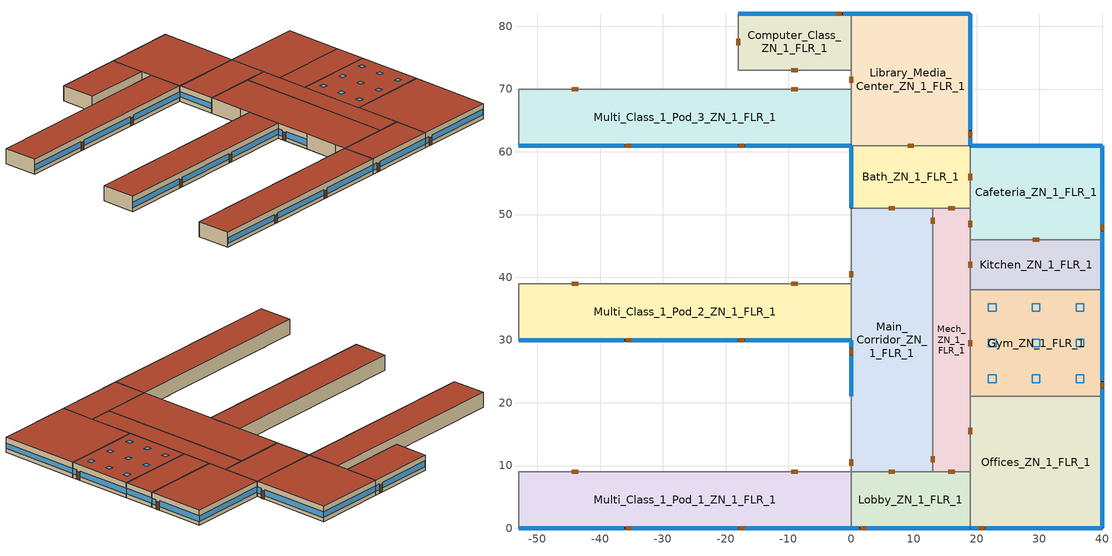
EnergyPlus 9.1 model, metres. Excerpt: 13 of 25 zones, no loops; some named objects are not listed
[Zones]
Bath_ZN_1_FLR_1
 floor ground (ext_slab_6in_with_carpet): 0,61 19,61 19,51 0,51 z0
 wall outside (nonres_ext_wall): 0,61 0,51 z0:4
 wall to Main_Corridor_ZN_1_FLR_1 (int_wall): 0,51 13,51 z0:4
 wall to Mech_ZN_1_FLR_1 (int_wall): 13,51 19,51 z0:4
 wall to Cafeteria_ZN_1_FLR_1 (int_wall): 19,51 19,61 z0:4
 wall to Library_Media_Center_ZN_1_FLR_1 (int_wall): 19,61 0,61 z0:4
 window (Window_U_0.40_SHGC_0.38): 0,60.95 0,51.05 z1.1:2.51
 door inside (OpaqueDoor): 19,55.5 19,56.5 / 10,61 9,61 / 6,51 7,51 / 15.5,51 16.5,51 z0:2
 roof outside (nonres_roof): 0,51 19,51 19,61 0,61 z4
Cafeteria_ZN_1_FLR_1
 floor ground (ext_slab_6in_with_carpet): 19,61 40,61 40,46 19,46 z0
 wall outside (nonres_ext_wall): 40,46 40,61 19,61 z0:4
 wall to Kitchen_ZN_1_FLR_1 (int_wall): 19,46 40,46 z0:4
 wall to Mech_ZN_1_FLR_1 (int_wall): 19,51 19,46 z0:4
 window (Window_U_0.40_SHGC_0.38): 40,46.05 40,47.27 / 40,48.49 40,60.95 z0.97:2.51; 39.95,61 19.05,61 z1.1:2.51
 door (Swinging Door_con): 40,47.45 40,48.37 z0:2.13
 door inside (OpaqueDoor): 29,46 30,46 / 19,49 19,48 z0:2
 roof outside (nonres_roof): 19,46 40,46 40,61 19,61 z4
Computer_Class_ZN_1_FLR_1
 floor ground (ext_slab_6in_with_carpet): -18,82 0,82 0,73 -18,73 z0
 wall outside (nonres_ext_wall): 0,82 -18,82 z0:4
 wall to Corridor_Pod_3_ZN_1_FLR_1 (int_wall): -18,73 0,73 z0:4
 wall to Library_Media_Center_ZN_1_FLR_1 (int_wall): 0,73 0,82 z0:4
 wall to Multi_Class_2_Pod_3_ZN_1_FLR_1 (int_wall): -18,82 -18,73 z0:4
 window (Window_U_0.40_SHGC_0.38): -0.05,82 -1.27,82 / -2.49,82 -17.95,82 z1:2.51
 door (Swinging Door_con): -1.5,82 -2.42,82 z0:2.13
 door inside (OpaqueDoor): -9.5,73 -8.5,73 / -18,78 -18,77 z0:2
 roof outside (nonres_roof): -18,73 0,73 0,82 -18,82 z4
Gym_ZN_1_FLR_1
 floor ground (ext_slab_6in_with_carpet): 19,38 40,38 40,21 19,21 z0
 wall outside (nonres_ext_wall): 40,21 40,38 z0:4
 wall to Offices_ZN_1_FLR_1 (int_wall): 19,21 40,21 z0:4
 wall to Kitchen_ZN_1_FLR_1 (int_wall): 40,38 19,38 z0:4
 wall to Mech_ZN_1_FLR_1 (int_wall): 19,38 19,21 z0:4
 window (Window_U_0.40_SHGC_0.38): 40,21.05 40,22.27 / 40,23.49 40,37.95 z0.99:2.51
 door (Swinging Door_con): 40,22.38 40,23.3 z0:2.13
 door inside (OpaqueDoor): 19,30 19,29 z0:2
 roof outside (nonres_roof): 19,21 40,21 40,38 19,38 z4
 skylight (Window_U_0.50_SHGC_0.40): 21.89,23.22 23.11,23.22 23.11,24.44 21.89,24.44 z4; 28.89,23.22 30.11,23.22 30.11,24.44 28.89,24.44 z4; 35.89,23.22 37.11,23.22 37.11,24.44 35.89,24.44 z4; 21.89,28.89 23.11,28.89 23.11,30.11 21.89,30.11 z4; 28.89,28.89 30.11,28.89 30.11,30.11 28.89,30.11 z4; 35.89,28.89 37.11,28.89 37.11,30.11 35.89,30.11 z4; 21.89,34.56 23.11,34.56 23.11,35.78 21.89,35.78 z4; 28.89,34.56 30.11,34.56 30.11,35.78 28.89,35.78 z4; 35.89,34.56 37.11,34.56 37.11,35.78 35.89,35.78 z4
Kitchen_ZN_1_FLR_1
 floor ground (ext_slab_6in_with_carpet): 19,46 40,46 40,38 19,38 z0
 wall outside (nonres_ext_wall): 40,38 40,46 z0:4
 wall to Mech_ZN_1_FLR_1 (int_wall): 19,46 19,38 z0:4
 window (Window_U_0.40_SHGC_0.38): 40,38.05 40,45.95 z1.1:2.52
 door inside (OpaqueDoor): 19,42.5 19,41.5 z0:2
 roof outside (nonres_roof): 19,38 40,38 40,46 19,46 z4
Library_Media_Center_ZN_1_FLR_1
 floor ground (ext_slab_6in_with_carpet): 0,82 19,82 19,61 0,61 z0
 wall outside (nonres_ext_wall): 19,61 19,82 0,82 z0:4
 wall to Corridor_Pod_3_ZN_1_FLR_1 (int_wall): 0,73 0,70 z0:4
 wall to Multi_Class_1_Pod_3_ZN_1_FLR_1 (int_wall): 0,70 0,61 z0:4
 window (Window_U_0.40_SHGC_0.38): 19,61.05 19,62.27 / 19,63.49 19,81.95 z1.01:2.51; 18.95,82 0.05,82 z1.1:2.51
 door (Swinging Door_con): 19,62.4 19,63.31 z0:2.13
 door inside (OpaqueDoor): 0,72 0,71 z0:2
 roof outside (nonres_roof): 0,61 19,61 19,82 0,82 z4
Lobby_ZN_1_FLR_1
 floor ground (ext_slab_6in_with_carpet): 0,9 19,9 19,0 0,0 z0
 wall outside (nonres_ext_wall): 0,0 19,0 z0:4
 wall to Offices_ZN_1_FLR_1 (int_wall): 19,0 19,9 z0:4
 wall to Mech_ZN_1_FLR_1 (int_wall): 19,9 13,9 z0:4
 wall to Main_Corridor_ZN_1_FLR_1 (int_wall): 13,9 0,9 z0:4
 wall to Multi_Class_1_Pod_1_ZN_1_FLR_1 (int_wall): 0,9 0,0 z0:4
 window (Window_U_0.40_SHGC_0.38): 0.05,0 1.27,0 / 2.49,0 18.95,0 z1:2.51
 door (Swinging Door_con): 1.5,0 2.41,0 z0:2.13
 door inside (OpaqueDoor): 7,9 6,9 / 16.5,9 15.5,9 z0:2
 roof outside (nonres_roof): 0,0 19,0 19,9 0,9 z4
Main_Corridor_ZN_1_FLR_1
 floor ground (ext_slab_6in_with_carpet): 0,51 13,51 13,9 0,9 z0
 wall outside (nonres_ext_wall): 0,30 0,21 z0:4
 wall to Mech_ZN_1_FLR_1 (int_wall): 13,9 13,51 z0:4
 wall to Multi_Class_2_Pod_2_ZN_1_FLR_1 (int_wall): 0,51 0,42 z0:4
 wall to Corridor_Pod_2_ZN_1_FLR_1 (int_wall): 0,42 0,39 z0:4
 wall to Multi_Class_1_Pod_2_ZN_1_FLR_1 (int_wall): 0,39 0,30 z0:4
 wall to Multi_Class_2_Pod_1_ZN_1_FLR_1 (int_wall): 0,21 0,12 z0:4
 wall to Corridor_Pod_1_ZN_1_FLR_1 (int_wall): 0,12 0,9 z0:4
 window (Window_U_0.40_SHGC_0.38): 0,29.95 0,28.73 / 0,27.51 0,21.05 z0.88:2.52
 door (Swinging Door_con): 0,28.58 0,27.67 z0:2.13
 door inside (OpaqueDoor): 0,11 0,10 / 0,41 0,40 / 13,48.5 13,49.5 / 13,10.5 13,11.5 z0:2
 roof outside (nonres_roof): 0,9 13,9 13,51 0,51 z4
Mech_ZN_1_FLR_1
 floor ground (ext_slab_6in_with_carpet): 13,51 19,51 19,9 13,9 z0
 wall to Offices_ZN_1_FLR_1 (int_wall): 19,9 19,21 z0:4
 door inside (OpaqueDoor): 19,15 19,16 z0:2
 roof outside (nonres_roof): 13,9 19,9 19,51 13,51 z4
Multi_Class_1_Pod_1_ZN_1_FLR_1
 floor ground (ext_slab_6in_with_carpet): -53,9 0,9 0,0 -53,0 z0
 wall outside (nonres_ext_wall): -53,0 0,0 z0:4
 wall to Corridor_Pod_1_ZN_1_FLR_1 (int_wall): 0,9 -53,9 z0:4
 wall to Corner_Class_1_Pod_1_ZN_1_FLR_1 (int_wall): -53,9 -53,0 z0:4
 window (Window_U_0.40_SHGC_0.38): -52.95,0 -36.13,0 / -34.91,0 -18.09,0 / -16.87,0 -0.05,0 z1.03:2.5
 door (Swinging Door_con): -35.94,0 -35.02,0 / -17.88,0 -16.97,0 z0:2.13
 door inside (OpaqueDoor): -43.5,9 -44.5,9 / -8.5,9 -9.5,9 z0:2
 roof outside (nonres_roof): -53,0 0,0 0,9 -53,9 z4
Multi_Class_1_Pod_2_ZN_1_FLR_1
 floor ground (ext_slab_6in_with_carpet): -53,39 0,39 0,30 -53,30 z0
 wall outside (nonres_ext_wall): -53,30 0,30 z0:4
 wall to Corridor_Pod_2_ZN_1_FLR_1 (int_wall): 0,39 -53,39 z0:4
 wall to Corner_Class_1_Pod_2_ZN_1_FLR_1 (int_wall): -53,39 -53,30 z0:4
 window (Window_U_0.40_SHGC_0.38): -52.95,30 -36.13,30 / -34.91,30 -18.09,30 / -16.87,30 -0.05,30 z1.03:2.5
 door (Swinging Door_con): -35.94,30 -35.03,30 / -17.89,30 -16.98,30 z0:2.13
 door inside (OpaqueDoor): -43.5,39 -44.5,39 / -8.5,39 -9.5,39 z0:2
 roof outside (nonres_roof): -53,30 0,30 0,39 -53,39 z4
Multi_Class_1_Pod_3_ZN_1_FLR_1
 floor ground (ext_slab_6in_with_carpet): -53,70 0,70 0,61 -53,61 z0
 wall outside (nonres_ext_wall): -53,61 0,61 z0:4
 wall to Corridor_Pod_3_ZN_1_FLR_1 (int_wall): 0,70 -53,70 z0:4
 wall to Corner_Class_1_Pod_3_ZN_1_FLR_1 (int_wall): -53,70 -53,61 z0:4
 window (Window_U_0.40_SHGC_0.38): -52.95,61 -36.13,61 / -34.91,61 -18.09,61 / -16.87,61 -0.05,61 z1.03:2.5
 door (Swinging Door_con): -35.96,61 -35.05,61 / -17.92,61 -17.01,61 z0:2.13
 door inside (OpaqueDoor): -8.5,70 -9.5,70 / -43.5,70 -44.5,70 z0:2
 roof outside (nonres_roof): -53,61 0,61 0,70 -53,70 z4
Offices_ZN_1_FLR_1
 floor ground (ext_slab_6in_with_carpet): 19,21 40,21 40,0 19,0 z0
 wall outside (nonres_ext_wall): 19,0 40,0 40,21 z0:4
 window (Window_U_0.40_SHGC_0.38): 19.05,0 20.27,0 / 21.49,0 39.95,0 z1.01:2.51; 40,0.05 40,20.95 z1.1:2.51
 door (Swinging Door_con): 20.39,0 21.3,0 z0:2.13
 roof outside (nonres_roof): 19,0 40,0 40,21 19,21 z4
[Building]
Primary School: Loads convergence tolerance value=0.5; Maximum number of warmup days=1; Minimum number of warmup days=1; North axis=0; Solar distribution=FullInteriorAndExterior; Temperature convergence tolerance value=0.5; Terrain=City
[Site:GroundTemperature:BuildingSurface]
20.68, 20.64, 20.65, 20.65, 20.7, 22.97, 23.33, 23.41, 23.45, 21.17, 20.85, 20.74
[Site:GroundTemperature:Undisturbed:KusudaAchenbach]
Vertical Ground Heat Exchanger Ground Temps: 3.2, 16, 8, 920, 2551.09, 0.692626
[Site:Location]
Denver-Aurora-Buckley.AFB_CO_USA: Elevation=1726; Latitude=39.72; Longitude=-104.75; Time zone=-7
[Site:WaterMainsTemperature]
Annual average outdoor air temperature=9.95; Calculation method=Correlation; Maximum difference in monthly average outdoor air temperatures=23.7
[SizingPeriod:DesignDay] Barometric pressure=82237; Day of month=21; Daylight saving time indicator=No; Dry bulb temperature range modifier type=DefaultMultipliers; Humidity condition type=WetBulb; Rain indicator=No; Snow indicator=No
Name | Ashrae clear sky optical depth for beam irradiance taub | Ashrae clear sky optical depth for diffuse irradiance taud | Daily dry bulb temperature range | Day type | Maximum dry bulb temperature | Month | Solar model indicator | Wetbulb or dewpoint at maximum dry bulb | Wind direction | Wind speed | Sky clearness
Denver-Aurora-Buckley.AFB_CO_USA Ann Clg .4% Condns DB=>MWB | 0.423 | 2.02 | 14.8 | SummerDesignDay | 33.9 | 7 | ASHRAETau | 15 | 30 | 3.6
Denver-Aurora-Buckley.AFB_CO_USA Ann Htg 99.6% Condns DB |  |  | 0 | WinterDesignDay | -17.9 | 12 | ASHRAEClearSky | -17.9 | 180 | 2.5 | 0
[Construction]
InteriorFurnishings: Std Wood 6inch
OpaqueDoor: Std Opaque Door Panel
Swinging Door_con: Opaque Door panel_con
Window_U_0.40_SHGC_0.38: Glass_8652_LayerAvg, Gap_1_W_0_0127, Glass_102_LayerAvg
Window_U_0.50_SHGC_0.40: Glass_2052_LayerAvg, Gap_1_W_0_0038, Glass_2027F_LayerAvg
ext_slab_6in_with_carpet: 150mm Normalweight concrete floor, CP02 CARPET PAD
int_wall: G01 13mm gypsum board, G01 13mm gypsum board
nonres_ext_wall: F07 25mm stucco, G01 16mm gypsum board, Nonres_Exterior_Wall_Insulation, G01 16mm gypsum board
nonres_roof: F13 Built-up roofing, Nonres_Roof_Insulation, F08 Metal surface
[Material]
Name | Conductivity | Density | Roughness | Specific heat | Thickness | Solar absorptance | Thermal absorptance | Visible absorptance
150mm Normalweight concrete floor | 2.31 | 2322 | MediumRough | 832 | 0.1524
F07 25mm stucco | 0.72 | 1856 | Smooth | 840 | 0.0254 | 0.7 | 0.9 | 0.7
F08 Metal surface | 45.28 | 7824 | Smooth | 500 | 0.0008
F13 Built-up roofing | 0.16 | 1120 | Rough | 1460 | 0.0095 | 0.77 | 0.9
G01 13mm gypsum board | 0.16 | 800 | Smooth | 1090 | 0.0127 | 0.7 | 0.9 | 0.5
G01 16mm gypsum board | 0.16 | 800 | MediumSmooth | 1090 | 0.0159
Std Wood 6inch | 0.12 | 540 | MediumSmooth | 1210 | 0.15 | 0.7 | 0.9 | 0.7
[Material:NoMass] Solar absorptance=0.7; Thermal absorptance=0.9
Name | Roughness | Thermal resistance | Visible absorptance
CP02 CARPET PAD | VeryRough | 0.21648 | 0.8
Nonres_Exterior_Wall_Insulation | MediumSmooth | 2.81828 | 0.7
Nonres_Roof_Insulation | MediumSmooth | 5.30668 | 0.7
Opaque Door panel_con | MediumRough | 0.475964 | 0.7
Std Opaque Door Panel | MediumRough | 0.123457 | 0.7
[WindowMaterial:Gas] Gas type=Air
Name | Thickness
Gap_1_W_0_0038 | 0.0038
Gap_1_W_0_0127 | 0.0127
[WindowMaterial:Glazing] Infrared transmittance at normal incidence=0; Optical data type=SpectralAverage
Name | Back side infrared hemispherical emissivity | Back side solar reflectance at normal incidence | Back side visible reflectance at normal incidence | Conductivity | Front side infrared hemispherical emissivity | Front side solar reflectance at normal incidence | Front side visible reflectance at normal incidence | Solar transmittance at normal incidence | Thickness | Visible transmittance at normal incidence
Glass_102_LayerAvg | 0.84 | 0.0748545 | 0.082564 | 1 | 0.84 | 0.0747638 | 0.082563 | 0.833848 | 0.003048 | 0.89926
Glass_2027F_LayerAvg | 0.84 | 0.340935 | 0.073741 | 1 | 0.03675 | 0.470069 | 0.0546 | 0.369744 | 0.004 | 0.765222
Glass_2052_LayerAvg | 0.84 | 0.0544931 | 0.058397 | 1 | 0.84 | 0.054228 | 0.05805 | 0.507767 | 0.00837 | 0.586833
Glass_8652_LayerAvg | 0.39 | 0.462105 | 0.306829 | 0.962 | 0.84 | 0.298987 | 0.209449 | 0.343691 | 0.003059 | 0.487937
[Daylighting:Controls] Fraction of zone controlled by reference point 1=1; Fraction of zone controlled by reference point 2=0; Daylighting method=SplitFlux; Lighting control type=Stepped; Maximum allowable discomfort glare index=22; Minimum input power fraction for continuous or continuousoff dimming control=0.3; Minimum light output fraction for continuous or continuousoff dimming control=0.2; Number of stepped control steps=3; Probability lighting will be reset when needed in manual stepped control=1
Name | Zone | Daylighting reference point name 1 | Illuminance setpoint at reference point 1 | Daylighting reference point name 2 | Illuminance setpoint at reference point 2 | Glare calculation azimuth angle of view direction clockwise from zone y axis | Glare calculation daylighting reference point
Cafeteria_ZN_1_FLR_1_DaylCtrl | Cafeteria_ZN_1_FLR_1 | Cafeteria_ZN_1_FLR_1_DaylRefPt1 | 300 | Cafeteria_ZN_1_FLR_1_DaylRefPt2 | 300 | 90 | Cafeteria_ZN_1_FLR_1_DaylRefPt1
Computer_Class_ZN_1_FLR_1_DaylCtrl | Computer_Class_ZN_1_FLR_1 | Computer_Class_ZN_1_FLR_1_DaylRefPt1 | 500 | Computer_Class_ZN_1_FLR_1_DaylRefPt2 | 500 | 0 | Computer_Class_ZN_1_FLR_1_DaylRefPt1
Gym_ZN_1_FLR_1_DaylCtrl | Gym_ZN_1_FLR_1 | Gym_ZN_1_FLR_1_DaylRefPt1 | 500 | Gym_ZN_1_FLR_1_DaylRefPt2 | 500 | 0 | Gym_ZN_1_FLR_1_DaylRefPt1
Library_Media_Center_ZN_1_FLR_1_DaylCtrl | Library_Media_Center_ZN_1_FLR_1 | Library_Media_Center_ZN_1_FLR_1_DaylRefPt1 | 500 | Library_Media_Center_ZN_1_FLR_1_DaylRefPt2 | 500 | 90 | Library_Media_Center_ZN_1_FLR_1_DaylRefPt1
Lobby_ZN_1_FLR_1_DaylCtrl | Lobby_ZN_1_FLR_1 | Lobby_ZN_1_FLR_1_DaylRefPt1 | 300 | Lobby_ZN_1_FLR_1_DaylRefPt2 | 300 | 180 | Lobby_ZN_1_FLR_1_DaylRefPt1
Multi_Class_1_Pod_1_ZN_1_FLR_1_DaylCtrl | Multi_Class_1_Pod_1_ZN_1_FLR_1 | Multi_Class_1_Pod_1_ZN_1_FLR_1_DaylRefPt1 | 500 | Multi_Class_1_Pod_1_ZN_1_FLR_1_DaylRefPt2 | 500 | 180 | Multi_Class_1_Pod_1_ZN_1_FLR_1_DaylRefPt1
Multi_Class_1_Pod_2_ZN_1_FLR_1_DaylCtrl | Multi_Class_1_Pod_2_ZN_1_FLR_1 | Multi_Class_1_Pod_2_ZN_1_FLR_1_DaylRefPt1 | 500 | Multi_Class_1_Pod_2_ZN_1_FLR_1_DaylRefPt2 | 500 | 180 | Multi_Class_1_Pod_2_ZN_1_FLR_1_DaylRefPt1
Multi_Class_1_Pod_3_ZN_1_FLR_1_DaylCtrl | Multi_Class_1_Pod_3_ZN_1_FLR_1 | Multi_Class_1_Pod_3_ZN_1_FLR_1_DaylRefPt1 | 500 | Multi_Class_1_Pod_3_ZN_1_FLR_1_DaylRefPt2 | 500 | 180 | Multi_Class_1_Pod_3_ZN_1_FLR_1_DaylRefPt1
Offices_ZN_1_FLR_1_DaylCtrl | Offices_ZN_1_FLR_1 | Offices_ZN_1_FLR_1_DaylRefPt1 | 375 | Offices_ZN_1_FLR_1_DaylRefPt2 | 375 | 180 | Offices_ZN_1_FLR_1_DaylRefPt1
[ElectricEquipment] Design level calculation method=EquipmentLevel
Name | Zone or zonelist | Design level | End use subcategory | Fraction latent | Fraction lost | Fraction radiant | Schedule
Bath_ZN_1_FLR_1_PlugMisc_Equip | Bath_ZN_1_FLR_1 | 760 | General | 0 | 0 | 0.5 | BLDG_EQUIP_SCH
Cafeteria_ZN_1_FLR_1_PlugMisc_Equip | Cafeteria_ZN_1_FLR_1 | 7997.85 | General | 0 | 0 | 0.5 | KITCHEN_ELEC_EQUIP_SCH
Computer_Class_ZN_1_FLR_1_PlugMisc_Equip | Computer_Class_ZN_1_FLR_1 | 3240 | General | 0 | 0 | 0.5 | BLDG_EQUIP_SCH
Gym_ZN_1_FLR_1_PlugMisc_Equip | Gym_ZN_1_FLR_1 | 1785 | General | 0 | 0 | 0.5 | BLDG_EQUIP_SCH
Kitchen_ZN_1_FLR_1_MiscElec_Equip | Kitchen_ZN_1_FLR_1 | 31995.6 | MiscElec | 0.25 | 0.2 | 0.3 | KITCHEN_ELEC_EQUIP_SCH
Kitchen_ZN_1_FLR_1_Reach-in-Freezer | Kitchen_ZN_1_FLR_1 | 915 | Refrigeration | 0 | 0 | 0.25 | Always_on
Kitchen_ZN_1_FLR_1_Reach-in-Refrigerator | Kitchen_ZN_1_FLR_1 | 570 | Refrigeration | 0 | 0 | 0.25 | Always_on
Library_Media_Center_ZN_1_FLR_1_PlugMisc_Equip | Library_Media_Center_ZN_1_FLR_1 | 5985 | General | 0 | 0 | 0.5 | BLDG_EQUIP_SCH
Lobby_ZN_1_FLR_1_PlugMisc_Equip | Lobby_ZN_1_FLR_1 | 684 | General | 0 | 0 | 0.5 | BLDG_EQUIP_SCH
Main_Corridor_ZN_1_FLR_1_PlugMisc_Equip | Main_Corridor_ZN_1_FLR_1 | 2184 | General | 0 | 0 | 0.5 | BLDG_EQUIP_SCH
Mech_ZN_1_FLR_1_PlugMisc_Equip | Mech_ZN_1_FLR_1 | 2520 | General | 0 | 0 | 0.5 | BLDG_EQUIP_SCH
Multi_Class_1_Pod_1_ZN_1_FLR_1_PlugMisc_Equip | Multi_Class_1_Pod_1_ZN_1_FLR_1 | 7155 | General | 0 | 0 | 0.5 | BLDG_EQUIP_SCH
Multi_Class_1_Pod_2_ZN_1_FLR_1_PlugMisc_Equip | Multi_Class_1_Pod_2_ZN_1_FLR_1 | 7155 | General | 0 | 0 | 0.5 | BLDG_EQUIP_SCH
Multi_Class_1_Pod_3_ZN_1_FLR_1_PlugMisc_Equip | Multi_Class_1_Pod_3_ZN_1_FLR_1 | 7155 | General | 0 | 0 | 0.5 | BLDG_EQUIP_SCH
Offices_ZN_1_FLR_1_PlugMisc_Equip | Offices_ZN_1_FLR_1 | 4762.8 | General | 0 | 0 | 0.5 | BLDG_EQUIP_SCH
[EnergyManagementSystem:GlobalVariable]
EnergyManagementSystem:GlobalVariable 19: Multi_Class_2_Pod_2_CWCoil_Air_Mdot; Multi_Class_2_Pod_2_CWCoil_Water_Mdot; Multi_Class_2_Pod_2_CWCoil_Water_Mdot_Max; Multi_Class_2_Pod_2_CWCoil_Coil_Eff; Multi_Class_2_Pod_2_CWCoil_Air_Toutlet; Multi_Class_2_Pod_2_CWCoil_Tot_Cool_Power; Multi_Class_2_Pod_2_CWCoil_Air_Woutlet; Multi_Class_2_Pod_2_CWCoil_Water_Toutlet; Multi_Class_2_Pod_2_CWCoil_Asad; Multi_Class_2_Pod_2_CWCoil_Bsad; Multi_Class_2_Pod_2_CWCoil_Acd; Multi_Class_2_Pod_2_CWCoil_Bcd; Multi_Class_2_Pod_2_CWCoil_UA; Multi_Class_2_POD_2_CWCoil_InletCoeff
EnergyManagementSystem:GlobalVariable 20: Multi_Class_2_Pod_2_HWCoil_Air_Mdot; Multi_Class_2_Pod_2_HWCoil_Water_Mdot; Multi_Class_2_Pod_2_HWCoil_Water_Mdot_Max; Multi_Class_2_Pod_2_HWCoil_Coil_Eff; Multi_Class_2_Pod_2_HWCoil_Air_Toutlet; Multi_Class_2_Pod_2_HWCoil_Tot_Cool_Power; Multi_Class_2_Pod_2_HWCoil_Air_Woutlet; Multi_Class_2_Pod_2_HWCoil_Water_Toutlet; Multi_Class_2_Pod_2_HWCoil_Asad; Multi_Class_2_Pod_2_HWCoil_Bsad; Multi_Class_2_Pod_2_HWCoil_Acd; Multi_Class_2_Pod_2_HWCoil_Bcd; Multi_Class_2_Pod_2_HWCoil_UA; Multi_Class_2_POD_2_HWCoil_InletCoeff
EnergyManagementSystem:GlobalVariable 21: Multi_Class_1_Pod_3_CWCoil_Air_Mdot; Multi_Class_1_Pod_3_CWCoil_Water_Mdot; Multi_Class_1_Pod_3_CWCoil_Water_Mdot_Max; Multi_Class_1_Pod_3_CWCoil_Coil_Eff; Multi_Class_1_Pod_3_CWCoil_Air_Toutlet; Multi_Class_1_Pod_3_CWCoil_Tot_Cool_Power; Multi_Class_1_Pod_3_CWCoil_Air_Woutlet; Multi_Class_1_Pod_3_CWCoil_Water_Toutlet; Multi_Class_1_Pod_3_CWCoil_Asad; Multi_Class_1_Pod_3_CWCoil_Bsad; Multi_Class_1_Pod_3_CWCoil_Acd; Multi_Class_1_Pod_3_CWCoil_Bcd; Multi_Class_1_Pod_3_CWCoil_UA; Multi_Class_1_POD_3_CWCoil_InletCoeff
EnergyManagementSystem:GlobalVariable 22: Multi_Class_1_Pod_3_HWCoil_Air_Mdot; Multi_Class_1_Pod_3_HWCoil_Water_Mdot; Multi_Class_1_Pod_3_HWCoil_Water_Mdot_Max; Multi_Class_1_Pod_3_HWCoil_Coil_Eff; Multi_Class_1_Pod_3_HWCoil_Air_Toutlet; Multi_Class_1_Pod_3_HWCoil_Tot_Cool_Power; Multi_Class_1_Pod_3_HWCoil_Air_Woutlet; Multi_Class_1_Pod_3_HWCoil_Water_Toutlet; Multi_Class_1_Pod_3_HWCoil_Asad; Multi_Class_1_Pod_3_HWCoil_Bsad; Multi_Class_1_Pod_3_HWCoil_Acd; Multi_Class_1_Pod_3_HWCoil_Bcd; Multi_Class_1_Pod_3_HWCoil_UA; Multi_Class_1_POD_3_HWCoil_InletCoeff
EnergyManagementSystem:GlobalVariable 23: Multi_Class_2_Pod_3_CWCoil_Air_Mdot; Multi_Class_2_Pod_3_CWCoil_Water_Mdot; Multi_Class_2_Pod_3_CWCoil_Water_Mdot_Max; Multi_Class_2_Pod_3_CWCoil_Coil_Eff; Multi_Class_2_Pod_3_CWCoil_Air_Toutlet; Multi_Class_2_Pod_3_CWCoil_Tot_Cool_Power; Multi_Class_2_Pod_3_CWCoil_Air_Woutlet; Multi_Class_2_Pod_3_CWCoil_Water_Toutlet; Multi_Class_2_Pod_3_CWCoil_Asad; Multi_Class_2_Pod_3_CWCoil_Bsad; Multi_Class_2_Pod_3_CWCoil_Acd; Multi_Class_2_Pod_3_CWCoil_Bcd; Multi_Class_2_Pod_3_CWCoil_UA; Multi_Class_2_POD_3_CWCoil_InletCoeff
[Exterior:Lights] Control option=AstronomicalClock; End use subcategory=General
Name | Design level | Schedule
Exterior_Lights_a | 150.48 | Exterior_lighting_schedule_a
Exterior_Lights_b | 1645.9 | Exterior_lighting_schedule_b_2016
Exterior_Lights_c | 584.3 | Exterior_lighting_schedule_c_2016
[GasEquipment]
Kitchen_ZN_1_FLR_1_MiscGas_Equip: Zone or zonelist=Kitchen_ZN_1_FLR_1; Design level=240424.8; Design level calculation method=EquipmentLevel; End use subcategory=MiscGas; Fraction latent=0.1; Fraction lost=0.7; Fraction radiant=0.2; Schedule=KITCHEN_GAS_EQUIP_SCH
[GroundHeatExchanger:ResponseFactors]
Vertical Ground Heat Exchanger g-functions: G function reference ratio=0.0005; G function g value 1=-0.348322; G function ln t ts value 1=-15.2996; G function g value 2=0.022208; G function ln t ts value 2=-14.201; G function g value 3=0.412345; G function ln t ts value 3=-13.2202; G function g value 4=0.867498; G function ln t ts value 4=-12.2086; G function g value 5=1.357839; G function ln t ts value 5=-11.1888; G function g value 6=1.852024; G function ln t ts value 6=-10.1816; G function g value 7=2.345656; G function ln t ts value 7=-9.1815; G function g value 8=2.593958; G function ln t ts value 8=-8.6809; G function g value 9=2.679; G function ln t ts value 9=-8.5; G function g value 10=3.023; G function ln t ts value 10=-7.8; G function g value 11=3.32; G function ln t ts value 11=-7.2; G function g value 12=3.681; G function ln t ts value 12=-6.5; G function g value 13=4.071; G function ln t ts value 13=-5.9; G function g value 14=4.828; G function ln t ts value 14=-5.2; G function g value 15=6.253; G function ln t ts value 15=-4.5; G function g value 16=7.894; G function ln t ts value 16=-3.963; G function g value 17=11.82; G function ln t ts value 17=-3.27; G function g value 18=15.117; G function ln t ts value 18=-2.864; G function g value 19=18.006; G function ln t ts value 19=-2.577; G function g value 20=22.887; G function ln t ts value 20=-2.171; G function g value 21=26.924; G function ln t ts value 21=-1.884; G function g value 22=38.004; G function ln t ts value 22=-1.191; G function g value 23=49.919; G function ln t ts value 23=-0.497; G function g value 24=53.407; G function ln t ts value 24=-0.274; G function g value 25=56.632; G function ln t ts value 25=-0.051; G function g value 26=59.825; G function ln t ts value 26=0.196; G function g value 27=62.349; G function ln t ts value 27=0.419; G function g value 28=64.524; G function ln t ts value 28=0.642; G function g value 29=66.412; G function ln t ts value 29=0.873; G function g value 30=67.993; G function ln t ts value 30=1.112; G function g value 31=69.162; G function ln t ts value 31=1.335; G function g value 32=70.476; G function ln t ts value 32=1.679; G function g value 33=71.361; G function ln t ts value 33=2.028; G function g value 34=71.79; G function ln t ts value 34=2.275; G function g value 35=72.511; G function ln t ts value 35=3.003; Ghe vertical properties object=Vertical Ground Heat Exchanger Props; Number of boreholes=120
[GroundHeatExchanger:System]
Vertical Ground Heat Exchanger: Design flow rate=0.0033; Ghe vertical responsefactors object=Vertical Ground Heat Exchanger g-functions; Ground thermal conductivity=0.692626; Ground thermal heat capacity=2.347e+06; Undisturbed ground temperature model=Vertical Ground Heat Exchanger Ground Temps; Undisturbed ground temperature model type=Site:GroundTemperature:Undisturbed:KusudaAchenbach
[GroundHeatExchanger:Vertical:Properties]
Vertical Ground Heat Exchanger Props: Borehole diameter=0.127016; Borehole length=76.2; Depth of top of borehole=1; Grout thermal conductivity=0.692626; Grout thermal heat capacity=3.9e+06; Pipe outer diameter=0.0266667; Pipe thermal conductivity=0.391312; Pipe thermal heat capacity=1.542e+06; Pipe thickness=0.00241285; U tube distance=0.051225
[InternalMass] Construction=InteriorFurnishings
Name | Zone | Surface area
Bath_ZN_1_FLR_1_InternalMass_1 | Bath_ZN_1_FLR_1 | 380
Cafeteria_ZN_1_FLR_1_InternalMass_1 | Cafeteria_ZN_1_FLR_1 | 630
Computer_Class_ZN_1_FLR_1_InternalMass_1 | Computer_Class_ZN_1_FLR_1 | 324
Gym_ZN_1_FLR_1_InternalMass_1 | Gym_ZN_1_FLR_1 | 714
Kitchen_ZN_1_FLR_1_InternalMass_1 | Kitchen_ZN_1_FLR_1 | 336
Library_Media_Center_ZN_1_FLR_1_InternalMass_1 | Library_Media_Center_ZN_1_FLR_1 | 798
Lobby_ZN_1_FLR_1_InternalMass_1 | Lobby_ZN_1_FLR_1 | 342
Main_Corridor_ZN_1_FLR_1_InternalMass_1 | Main_Corridor_ZN_1_FLR_1 | 1092
Mech_ZN_1_FLR_1_InternalMass_1 | Mech_ZN_1_FLR_1 | 504
Multi_Class_1_Pod_1_ZN_1_FLR_1_InternalMass_1 | Multi_Class_1_Pod_1_ZN_1_FLR_1 | 954
Multi_Class_1_Pod_2_ZN_1_FLR_1_InternalMass_1 | Multi_Class_1_Pod_2_ZN_1_FLR_1 | 954
Multi_Class_1_Pod_3_ZN_1_FLR_1_InternalMass_1 | Multi_Class_1_Pod_3_ZN_1_FLR_1 | 954
Offices_ZN_1_FLR_1_InternalMass_1 | Offices_ZN_1_FLR_1 | 882
[Lights] Design level calculation method=Watts/Area; End use subcategory=General; Fraction radiant=0.37; Fraction replaceable=1; Fraction visible=0.2; Return air fraction=0; Return air fraction calculated from plenum temperature=No
Name | Zone or zonelist | Schedule | Watts per zone floor area
Bath_ZN_1_FLR_1_Lights | Bath_ZN_1_FLR_1 | BLDG_LIGHT_BATH_SCH | 9.14932
Cafeteria_ZN_1_FLR_1_Lights | Cafeteria_ZN_1_FLR_1 | BLDG_LIGHT_SCH | 6.78126
Computer_Class_ZN_1_FLR_1_Lights | Computer_Class_ZN_1_FLR_1 | BLDG_LIGHT_SCH | 9.9028
Gym_ZN_1_FLR_1_Lights | Gym_ZN_1_FLR_1 | BLDG_LIGHT_GYM_SCH | 5.38196
Kitchen_ZN_1_FLR_1_Lights | Kitchen_ZN_1_FLR_1 | BLDG_LIGHT_SCH | 11.4097
Library_Media_Center_ZN_1_FLR_1_Lights | Library_Media_Center_ZN_1_FLR_1 | BLDG_LIGHT_LIBRARY_SCH | 8.39585
Lobby_ZN_1_FLR_1_Lights | Lobby_ZN_1_FLR_1 | BLDG_LIGHT_LOBBYFLR1_SCH | 10.7639
Main_Corridor_ZN_1_FLR_1_Lights | Main_Corridor_ZN_1_FLR_1 | BLDG_LIGHT_CORRIDOR_SCH | 7.10418
Mech_ZN_1_FLR_1_Lights | Mech_ZN_1_FLR_1 | BLDG_LIGHT_SCH | 10.2257
Multi_Class_1_Pod_1_ZN_1_FLR_1_Lights | Multi_Class_1_Pod_1_ZN_1_FLR_1 | BLDG_LIGHT_CLASSROOM_SCH | 9.9028
Multi_Class_1_Pod_2_ZN_1_FLR_1_Lights | Multi_Class_1_Pod_2_ZN_1_FLR_1 | BLDG_LIGHT_CLASSROOM_SCH | 9.9028
Multi_Class_1_Pod_3_ZN_1_FLR_1_Lights | Multi_Class_1_Pod_3_ZN_1_FLR_1 | BLDG_LIGHT_CLASSROOM_SCH | 9.9028
Offices_ZN_1_FLR_1_Lights | Offices_ZN_1_FLR_1 | BLDG_LIGHT_OFFICE_SCH | 10.0104
[People] Activity level schedule=ACTIVITY_SCH; Air velocity schedule=AIR_VELO_SCH; Clothing insulation calculation method=ClothingInsulationSchedule; Clothing insulation schedule=CLOTHING_SCH; Enable ashrae 55 comfort warnings=No; Fraction radiant=0.3; Mean radiant temperature calculation type=ZoneAveraged; Sensible heat fraction=Autocalculate; Thermal comfort model 1 type=Fanger; Work efficiency schedule=WORK_EFF_SCH
Name | Zone or zonelist | Number of people | Number of people calculation method | Number of people schedule | Zone floor area per person
Bath_ZN_1_FLR_1 | Bath_ZN_1_FLR_1 | 0 | People | BLDG_OCC_SCH
Cafeteria_ZN_1_FLR_1 | Cafeteria_ZN_1_FLR_1 |  | Area/Person | BLDG_OCC_SCH_Cafeteria | 0.929
Computer_Class_ZN_1_FLR_1 | Computer_Class_ZN_1_FLR_1 |  | Area/Person | BLDG_OCC_SCH_Extend | 3.716
Gym_ZN_1_FLR_1 | Gym_ZN_1_FLR_1 |  | Area/Person | BLDG_OCC_SCH_Gym | 3.096
Kitchen_ZN_1_FLR_1 | Kitchen_ZN_1_FLR_1 | 27 | People | BLDG_OCC_SCH
Library_Media_Center_ZN_1_FLR_1 | Library_Media_Center_ZN_1_FLR_1 |  | Area/Person | BLDG_OCC_SCH | 9.289
Mech_ZN_1_FLR_1 | Mech_ZN_1_FLR_1 | 0 | People | BLDG_OCC_SCH
Multi_Class_1_Pod_1_ZN_1_FLR_1 | Multi_Class_1_Pod_1_ZN_1_FLR_1 |  | Area/Person | BLDG_OCC_SCH | 3.716
Multi_Class_1_Pod_2_ZN_1_FLR_1 | Multi_Class_1_Pod_2_ZN_1_FLR_1 |  | Area/Person | BLDG_OCC_SCH | 3.716
Multi_Class_1_Pod_3_ZN_1_FLR_1 | Multi_Class_1_Pod_3_ZN_1_FLR_1 |  | Area/Person | BLDG_OCC_SCH | 3.716
Offices_ZN_1_FLR_1 | Offices_ZN_1_FLR_1 |  | Area/Person | BLDG_OCC_SCH_Offices | 18.579
[Zone] Ceiling height=4; Floor area=Autocalculate; Multiplier=1; Part of total floor area=Yes; Type=1
Name | Volume
Bath_ZN_1_FLR_1 | 760
Cafeteria_ZN_1_FLR_1 | 1260
Computer_Class_ZN_1_FLR_1 | 648
Gym_ZN_1_FLR_1 | 1428
Kitchen_ZN_1_FLR_1 | 672
Library_Media_Center_ZN_1_FLR_1 | 1596
Lobby_ZN_1_FLR_1 | 684
Main_Corridor_ZN_1_FLR_1 | 2184
Mech_ZN_1_FLR_1 | 1008
Multi_Class_1_Pod_1_ZN_1_FLR_1; Multi_Class_1_Pod_2_ZN_1_FLR_1; Multi_Class_1_Pod_3_ZN_1_FLR_1 | 1908
Offices_ZN_1_FLR_1 | 1764
[ZoneCrossMixing] Delta temperature=0.5; Design flow rate calculation method=Flow/Zone; Schedule=Doors Schedule
Name | Zone | Design flow rate | Source zone
Bath-Cafeteria | Bath_ZN_1_FLR_1 | 0.1 | Cafeteria_ZN_1_FLR_1
Bath-Library_Media_Center | Bath_ZN_1_FLR_1 | 0.1 | Library_Media_Center_ZN_1_FLR_1
Bath-Main_Corridor | Bath_ZN_1_FLR_1 | 0.1 | Main_Corridor_ZN_1_FLR_1
Bath-Mech | Bath_ZN_1_FLR_1 | 0.1 | Mech_ZN_1_FLR_1
Cafeteria-Bath | Cafeteria_ZN_1_FLR_1 | 0.1 | Bath_ZN_1_FLR_1
Cafeteria-Kitchen | Cafeteria_ZN_1_FLR_1 | 0.1 | Kitchen_ZN_1_FLR_1
Cafeteria-Mech | Cafeteria_ZN_1_FLR_1 | 0.1 | Mech_ZN_1_FLR_1
Computer_Class-Corridor_Pod_3 | Computer_Class_ZN_1_FLR_1 | 0.1 | Corridor_Pod_3_ZN_1_FLR_1
Computer_Class-Multi_Class_2_Pod_3 | Computer_Class_ZN_1_FLR_1 | 0.1 | Multi_Class_2_Pod_3_ZN_1_FLR_1
Corridor_Pod_1-Main_Corridor | Corridor_Pod_1_ZN_1_FLR_1 | 0.1 | Main_Corridor_ZN_1_FLR_1
Corridor_Pod_1-Multi_Class_1_Pod_1 | Corridor_Pod_1_ZN_1_FLR_1 | 0.2 | Multi_Class_1_Pod_1_ZN_1_FLR_1
Corridor_Pod_2-Main_Corridor | Corridor_Pod_2_ZN_1_FLR_1 | 0.1 | Main_Corridor_ZN_1_FLR_1
Corridor_Pod_2-Multi_Class_1_Pod_2 | Corridor_Pod_2_ZN_1_FLR_1 | 0.2 | Multi_Class_1_Pod_2_ZN_1_FLR_1
Corridor_Pod_3-Computer_Class | Corridor_Pod_3_ZN_1_FLR_1 | 0.1 | Computer_Class_ZN_1_FLR_1
Corridor_Pod_3-Library_Media_Center | Corridor_Pod_3_ZN_1_FLR_1 | 0.1 | Library_Media_Center_ZN_1_FLR_1
Corridor_Pod_3-Multi_Class_1_Pod_3 | Corridor_Pod_3_ZN_1_FLR_1 | 0.2 | Multi_Class_1_Pod_3_ZN_1_FLR_1
Gym-Mech | Gym_ZN_1_FLR_1 | 0.1 | Mech_ZN_1_FLR_1
Kitchen-Cafeteria | Kitchen_ZN_1_FLR_1 | 0.1 | Cafeteria_ZN_1_FLR_1
Kitchen-Mech | Kitchen_ZN_1_FLR_1 | 0.1 | Mech_ZN_1_FLR_1
Library_Media_Center-Bath | Library_Media_Center_ZN_1_FLR_1 | 0.1 | Bath_ZN_1_FLR_1
Library_Media_Center-Corridor_Pod_3 | Library_Media_Center_ZN_1_FLR_1 | 0.1 | Corridor_Pod_3_ZN_1_FLR_1
Lobby-Main_Corridor | Lobby_ZN_1_FLR_1 | 0.1 | Main_Corridor_ZN_1_FLR_1
Lobby-Mech | Lobby_ZN_1_FLR_1 | 0.1 | Mech_ZN_1_FLR_1
Main_Corridor-Bath | Main_Corridor_ZN_1_FLR_1 | 0.1 | Bath_ZN_1_FLR_1
Main_Corridor-Corridor_Pod_1 | Main_Corridor_ZN_1_FLR_1 | 0.1 | Corridor_Pod_1_ZN_1_FLR_1
Main_Corridor-Corridor_Pod_2 | Main_Corridor_ZN_1_FLR_1 | 0.1 | Corridor_Pod_2_ZN_1_FLR_1
Main_Corridor-Lobby | Main_Corridor_ZN_1_FLR_1 | 0.1 | Lobby_ZN_1_FLR_1
Main_Corridor-Mech | Main_Corridor_ZN_1_FLR_1 | 0.2 | Mech_ZN_1_FLR_1
Mech-Bath | Mech_ZN_1_FLR_1 | 0.1 | Bath_ZN_1_FLR_1
Mech-Cafeteria | Mech_ZN_1_FLR_1 | 0.1 | Cafeteria_ZN_1_FLR_1
Mech-Gym | Mech_ZN_1_FLR_1 | 0.1 | Gym_ZN_1_FLR_1
Mech-Kitchen | Mech_ZN_1_FLR_1 | 0.1 | Kitchen_ZN_1_FLR_1
Mech-Lobby | Mech_ZN_1_FLR_1 | 0.1 | Lobby_ZN_1_FLR_1
Mech-Main_Corridor | Mech_ZN_1_FLR_1 | 0.2 | Main_Corridor_ZN_1_FLR_1
Mech-Offices | Mech_ZN_1_FLR_1 | 0.1 | Offices_ZN_1_FLR_1
Multi_Class_1_Pod_1-Corridor_Pod_1 | Multi_Class_1_Pod_1_ZN_1_FLR_1 | 0.2 | Corridor_Pod_1_ZN_1_FLR_1
Multi_Class_1_Pod_2-Corridor_Pod_2 | Multi_Class_1_Pod_2_ZN_1_FLR_1 | 0.2 | Corridor_Pod_2_ZN_1_FLR_1
Multi_Class_1_Pod_3-Corridor_Pod_3 | Multi_Class_1_Pod_3_ZN_1_FLR_1 | 0.2 | Corridor_Pod_3_ZN_1_FLR_1
Multi_Class_2_Pod_3-Computer_Class | Multi_Class_2_Pod_3_ZN_1_FLR_1 | 0.1 | Computer_Class_ZN_1_FLR_1
Offices-Mech | Offices_ZN_1_FLR_1 | 0.1 | Mech_ZN_1_FLR_1
[ZoneInfiltration:DesignFlowRate] Constant term coefficient=1; Design flow rate calculation method=Flow/Zone; Schedule=Doors Schedule
Name | Zone or zonelist | Design flow rate
Cafeteria_Outdoor | Cafeteria_ZN_1_FLR_1 | 0.1
Computer_Class_Outdoor | Computer_Class_ZN_1_FLR_1 | 0.1
Gym_Outdoor | Gym_ZN_1_FLR_1 | 0.1
Library_Media_Center_Outdoor | Library_Media_Center_ZN_1_FLR_1 | 0.1
Lobby_Outdoor | Lobby_ZN_1_FLR_1 | 0.1
Main_Corridor_Outdoor | Main_Corridor_ZN_1_FLR_1 | 0.1
Multi_Class_1_Pod_1_Outdoor | Multi_Class_1_Pod_1_ZN_1_FLR_1 | 0.2
Multi_Class_1_Pod_2_Outdoor | Multi_Class_1_Pod_2_ZN_1_FLR_1 | 0.2
Multi_Class_1_Pod_3_Outdoor | Multi_Class_1_Pod_3_ZN_1_FLR_1 | 0.2
Offices_Outdoor | Offices_ZN_1_FLR_1 | 0.1
[Schedule:Compact]
ACTIVITY_SCH: Through: 12/31, For: AllDays, Until: 24:00, 120
AIR_VELO_SCH: Through: 12/31, For: AllDays, Until: 24:00, 0.2
ALWAYS_ON: Through: 12/31, For: AllDays, Until: 24:00, 1
BLDG_EQUIP_SCH: Through: 6/30, For: SummerDesignDay, Until: 08:00, 0.35, Until: 17:00, 0.95, Until: 24:00, 0.35, For: WinterDesignDay, Until: 24:00, 0.35, For: Weekdays, Until: 08:00, 0.27289, Until: 17:00, 0.884088, Until: 21:00, 0.325717, Until: 24:00, 0.27289, For: WeekEnds Holidays AllOtherDays, Until: 24:00, 0.27289, Through: 9/1, For: SummerDesignDay, Until: 08:00, 0.25, Until: 17:00, 0.5, Until: 24:00, 0.25, For: WinterDesignDay, Until: 24:00, 0.25, For: Weekdays, Until: 08:00, 0.194921, Until: 17:00, 0.465309, Until: 21:00, 0.232655, Until: 24:00, 0.194921, For: WeekEnds Holidays AllOtherDays, Until: 24:00, 0.194921, Through: 12/31, For: SummerDesignDay, Until: 08:00, 0.35, Until: 17:00, 0.95, Until: 24:00, 0.35, For: WinterDesignDay, Until: 24:00, 0.35, For: Weekdays, Until: 08:00, 0.27289, Until: 17:00, 0.884088, Until: 21:00, 0.325717, Until: 24:00, 0.27289, For: WeekEnds Holidays AllOtherDays, Until: 24:00, 0.27289
BLDG_LIGHT_BATH_SCH: Through: 6/30, For: Weekdays, Until: 7:00, 0.1773, Until: 8:00, 0.9, Until: 21:00, 0.594, Until: 24:00, 0.1773, For: SummerDesignDay, Until: 24:00, 1, For: WinterDesignDay, Until: 24:00, 0, For: WeekEnds Holidays AllOtherDays, Until: 24:00, 0.1773, Through: 9/1, For: Weekdays, Until: 8:00, 0.1773, Until: 20:00, 0.33, Until: 21:00, 0.117018, Until: 24:00, 0.1773, For: SummerDesignDay, Until: 24:00, 1, For: WinterDesignDay, Until: 24:00, 0, For: WeekEnds Holidays AllOtherDays, Until: 24:00, 0.1773, Through: 12/31, For: Weekdays, Until: 7:00, 0.1773, Until: 8:00, 0.9, Until: 21:00, 0.594, Until: 24:00, 0.1773, For: SummerDesignDay, Until: 24:00, 1, For: WinterDesignDay, Until: 24:00, 0, For: WeekEnds Holidays AllOtherDays, Until: 24:00, 0.1773
BLDG_LIGHT_CLASSROOM_SCH: Through: 6/30, For: Weekdays, Until: 7:00, 0.1773, Until: 8:00, 0.9, Until: 21:00, 0.598291, Until: 24:00, 0.1773, For: SummerDesignDay, Until: 24:00, 1, For: WinterDesignDay, Until: 24:00, 0, For: WeekEnds Holidays AllOtherDays, Until: 24:00, 0.1773, Through: 9/1, For: Weekdays, Until: 8:00, 0.1773, Until: 20:00, 0.332384, Until: 21:00, 0.117863, Until: 24:00, 0.1773, For: SummerDesignDay, Until: 24:00, 1, For: WinterDesignDay, Until: 24:00, 0, For: WeekEnds Holidays AllOtherDays, Until: 24:00, 0.1773, Through: 12/31, For: Weekdays, Until: 7:00, 0.1773, Until: 8:00, 0.9, Until: 21:00, 0.598291, Until: 24:00, 0.1773, For: SummerDesignDay, Until: 24:00, 1, For: WinterDesignDay, Until: 24:00, 0, For: WeekEnds Holidays AllOtherDays, Until: 24:00, 0.1773
BLDG_LIGHT_CORRIDOR_SCH: Through: 6/30, For: Weekdays, Until: 7:00, 0.1773, Until: 8:00, 0.9, Until: 21:00, 0.560781, Until: 24:00, 0.1773, For: SummerDesignDay, Until: 24:00, 1, For: WinterDesignDay, Until: 24:00, 0, For: WeekEnds Holidays AllOtherDays, Until: 24:00, 0.1773, Through: 9/1, For: Weekdays, Until: 8:00, 0.1773, Until: 20:00, 0.311545, Until: 21:00, 0.110474, Until: 24:00, 0.1773, For: SummerDesignDay, Until: 24:00, 1, For: WinterDesignDay, Until: 24:00, 0, For: WeekEnds Holidays AllOtherDays, Until: 24:00, 0.1773, Through: 12/31, For: Weekdays, Until: 7:00, 0.1773, Until: 8:00, 0.9, Until: 21:00, 0.560781, Until: 24:00, 0.1773, For: SummerDesignDay, Until: 24:00, 1, For: WinterDesignDay, Until: 24:00, 0, For: WeekEnds Holidays AllOtherDays, Until: 24:00, 0.1773
BLDG_LIGHT_GYM_SCH: Through: 6/30, For: Weekdays, Until: 7:00, 0.1773, Until: 8:00, 0.9, Until: 21:00, 0.88605, Until: 24:00, 0.1773, For: SummerDesignDay, Until: 24:00, 1, For: WinterDesignDay, Until: 24:00, 0, For: WeekEnds Holidays AllOtherDays, Until: 24:00, 0.1773, Through: 9/1, For: Weekdays, Until: 8:00, 0.1773, Until: 20:00, 0.49225, Until: 21:00, 0.174552, Until: 24:00, 0.1773, For: SummerDesignDay, Until: 24:00, 1, For: WinterDesignDay, Until: 24:00, 0, For: WeekEnds Holidays AllOtherDays, Until: 24:00, 0.1773, Through: 12/31, For: Weekdays, Until: 7:00, 0.1773, Until: 8:00, 0.9, Until: 21:00, 0.88605, Until: 24:00, 0.1773, For: SummerDesignDay, Until: 24:00, 1, For: WinterDesignDay, Until: 24:00, 0, For: WeekEnds Holidays AllOtherDays, Until: 24:00, 0.1773
BLDG_LIGHT_LIBRARY_SCH: Through: 6/30, For: Weekdays, Until: 7:00, 0.1773, Until: 8:00, 0.9, Until: 21:00, 0.8325, Until: 24:00, 0.1773, For: SummerDesignDay, Until: 24:00, 1, For: WinterDesignDay, Until: 24:00, 0, For: WeekEnds Holidays AllOtherDays, Until: 24:00, 0.1773, Through: 9/1, For: Weekdays, Until: 8:00, 0.1773, Until: 20:00, 0.4625, Until: 21:00, 0.164002, Until: 24:00, 0.1773, For: SummerDesignDay, Until: 24:00, 1, For: WinterDesignDay, Until: 24:00, 0, For: WeekEnds Holidays AllOtherDays, Until: 24:00, 0.1773, Through: 12/31, For: Weekdays, Until: 7:00, 0.1773, Until: 8:00, 0.9, Until: 21:00, 0.8325, Until: 24:00, 0.1773, For: SummerDesignDay, Until: 24:00, 1, For: WinterDesignDay, Until: 24:00, 0, For: WeekEnds Holidays AllOtherDays, Until: 24:00, 0.1773
BLDG_LIGHT_LOBBYFLR1_SCH: Through: 6/30, For: Weekdays, Until: 7:00, 0.1773, Until: 8:00, 0.9, Until: 21:00, 0.855, Until: 24:00, 0.1773, For: SummerDesignDay, Until: 24:00, 1, For: WinterDesignDay, Until: 24:00, 0, For: WeekEnds Holidays AllOtherDays, Until: 24:00, 0.1773, Through: 9/1, For: Weekdays, Until: 8:00, 0.1773, Until: 20:00, 0.475, Until: 21:00, 0.168435, Until: 24:00, 0.1773, For: SummerDesignDay, Until: 24:00, 1, For: WinterDesignDay, Until: 24:00, 0, For: WeekEnds Holidays AllOtherDays, Until: 24:00, 0.1773, Through: 12/31, For: Weekdays, Until: 7:00, 0.1773, Until: 8:00, 0.9, Until: 21:00, 0.855, Until: 24:00, 0.1773, For: SummerDesignDay, Until: 24:00, 1, For: WinterDesignDay, Until: 24:00, 0, For: WeekEnds Holidays AllOtherDays, Until: 24:00, 0.1773
BLDG_LIGHT_OFFICE_SCH: Through: 6/30, For: Weekdays, Until: 7:00, 0.1773, Until: 8:00, 0.9, Until: 21:00, 0.754856, Until: 24:00, 0.1773, For: SummerDesignDay, Until: 24:00, 1, For: WinterDesignDay, Until: 24:00, 0, For: WeekEnds Holidays AllOtherDays, Until: 24:00, 0.1773, Through: 9/1, For: Weekdays, Until: 8:00, 0.1773, Until: 20:00, 0.419364, Until: 21:00, 0.148707, Until: 24:00, 0.1773, For: SummerDesignDay, Until: 24:00, 1, For: WinterDesignDay, Until: 24:00, 0, For: WeekEnds Holidays AllOtherDays, Until: 24:00, 0.1773, Through: 12/31, For: Weekdays, Until: 7:00, 0.1773, Until: 8:00, 0.9, Until: 21:00, 0.754856, Until: 24:00, 0.1773, For: SummerDesignDay, Until: 24:00, 1, For: WinterDesignDay, Until: 24:00, 0, For: WeekEnds Holidays AllOtherDays, Until: 24:00, 0.1773
BLDG_LIGHT_SCH: Through: 6/30, For: Weekdays, Until: 7:00, 0.1773, Until: 21:00, 0.9, Until: 24:00, 0.1773, For: SummerDesignDay, Until: 24:00, 1, For: WinterDesignDay, Until: 24:00, 0, For: WeekEnds Holidays AllOtherDays, Until: 24:00, 0.1773, Through: 9/1, For: Weekdays, Until: 8:00, 0.1773, Until: 20:00, 0.5, Until: 24:00, 0.1773, For: SummerDesignDay, Until: 24:00, 1, For: WinterDesignDay, Until: 24:00, 0, For: WeekEnds Holidays AllOtherDays, Until: 24:00, 0.1773, Through: 12/31, For: Weekdays, Until: 7:00, 0.1773, Until: 21:00, 0.9, Until: 24:00, 0.1773, For: SummerDesignDay, Until: 24:00, 1, For: WinterDesignDay, Until: 24:00, 0, For: WeekEnds Holidays AllOtherDays, Until: 24:00, 0.1773
BLDG_OCC_SCH: Through: 6/15, For: Weekdays, Until: 08:00, 0, Until: 16:00, 0.95, Until: 21:00, 0.15, Until: 24:00, 0, For: SummerDesignDay, Until: 08:00, 1e-09, Until: 16:00, 0.95, Until: 21:00, 0.15, Until: 24:00, 1e-09, For: WeekEnds WinterDesignDay Holidays AllOtherDays, Until: 24:00, 0, Through: 9/15, For: Weekdays, Until: 08:00, 0, Until: 16:00, 0.15, Until: 21:00, 0.15, Until: 24:00, 0, For: SummerDesignDay, Until: 08:00, 1e-09, Until: 16:00, 0.15, Until: 21:00, 0.15, Until: 24:00, 1e-09, For: WeekEnds WinterDesignDay Holidays AllOtherDays, Until: 24:00, 0, Through: 12/31, For: Weekdays, Until: 08:00, 0, Until: 16:00, 0.95, Until: 21:00, 0.15, Until: 24:00, 0, For: SummerDesignDay, Until: 08:00, 1e-09, Until: 16:00, 0.95, Until: 21:00, 0.15, Until: 24:00, 1e-09, For: WeekEnds WinterDesignDay Holidays AllOtherDays, Until: 24:00, 0
BLDG_OCC_SCH_Cafeteria: Through: 6/30, For: Weekdays, Until: 09:00, 0, Until: 15:00, 0.95, Until: 20:00, 0.35, Until: 24:00, 0, For: SummerDesignDay, Until: 09:00, 1e-09, Until: 15:00, 0.95, Until: 20:00, 0.35, Until: 24:00, 1e-09, For: WeekEnds WinterDesignDay Holidays AllOtherDays, Until: 24:00, 0, Through: 9/1, For: Weekdays, Until: 09:00, 0, Until: 17:00, 0.15, Until: 19:00, 0.35, Until: 24:00, 0, For: SummerDesignDay, Until: 09:00, 1e-09, Until: 17:00, 0.15, Until: 19:00, 0.35, Until: 24:00, 1e-09, For: WeekEnds WinterDesignDay Holidays AllOtherDays, Until: 24:00, 0, Through: 12/31, For: Weekdays, Until: 09:00, 0, Until: 15:00, 0.95, Until: 20:00, 0.35, Until: 24:00, 0, For: SummerDesignDay, Until: 09:00, 1e-09, Until: 15:00, 0.95, Until: 20:00, 0.35, Until: 24:00, 1e-09, For: WeekEnds WinterDesignDay Holidays AllOtherDays, Until: 24:00, 0
BLDG_OCC_SCH_Extend: Through: 6/30, For: Weekdays, Until: 08:00, 0, Until: 16:00, 0.95, Until: 21:00, 0.95, Until: 24:00, 0, For: SummerDesignDay, Until: 08:00, 1e-09, Until: 16:00, 0.95, Until: 21:00, 0.95, Until: 24:00, 1e-09, For: WeekEnds WinterDesignDay Holidays AllOtherDays, Until: 24:00, 0, Through: 9/1, For: Weekdays, Until: 08:00, 0, Until: 17:00, 0.5, Until: 21:00, 0.5, Until: 24:00, 0, For: SummerDesignDay, Until: 08:00, 1e-09, Until: 17:00, 0.5, Until: 21:00, 0.5, Until: 24:00, 1e-09, For: WeekEnds WinterDesignDay Holidays AllOtherDays, Until: 24:00, 0, Through: 12/31, For: Weekdays, Until: 08:00, 0, Until: 17:00, 0.95, Until: 21:00, 0.95, Until: 24:00, 0, For: SummerDesignDay, Until: 08:00, 1e-09, Until: 17:00, 0.95, Until: 21:00, 0.95, Until: 24:00, 1e-09, For: WeekEnds WinterDesignDay Holidays AllOtherDays, Until: 24:00, 0
BLDG_OCC_SCH_Gym: Through: 6/30, For: Weekdays, Until: 08:00, 0, Until: 16:00, 0.35, Until: 21:00, 0.95, Until: 24:00, 0, For: SummerDesignDay, Until: 08:00, 1e-09, Until: 16:00, 0.35, Until: 21:00, 0.95, Until: 24:00, 1e-09, For: WeekEnds WinterDesignDay Holidays AllOtherDays, Until: 24:00, 0, Through: 9/1, For: Weekdays, Until: 08:00, 0, Until: 16:00, 0.35, Until: 21:00, 0.35, Until: 24:00, 0, For: SummerDesignDay, Until: 08:00, 1e-09, Until: 16:00, 0.35, Until: 21:00, 0.35, Until: 24:00, 1e-09, For: WeekEnds WinterDesignDay Holidays AllOtherDays, Until: 24:00, 0, Through: 12/31, For: Weekdays, Until: 08:00, 0, Until: 16:00, 0.35, Until: 21:00, 0.95, Until: 24:00, 0, For: SummerDesignDay, Until: 08:00, 1e-09, Until: 16:00, 0.35, Until: 21:00, 0.95, Until: 24:00, 1e-09, For: WeekEnds WinterDesignDay Holidays AllOtherDays, Until: 24:00, 0
BLDG_OCC_SCH_Offices: Through: 6/30, For: Weekdays, Until: 08:00, 0, Until: 17:00, 0.95, Until: 21:00, 0.15, Until: 24:00, 0, For: SummerDesignDay, Until: 08:00, 1e-09, Until: 17:00, 0.95, Until: 21:00, 0.15, Until: 24:00, 1e-09, For: WeekEnds WinterDesignDay Holidays AllOtherDays, Until: 24:00, 0, Through: 9/1, For: Weekdays, Until: 08:00, 0, Until: 17:00, 0.5, Until: 21:00, 0.15, Until: 24:00, 0, For: SummerDesignDay, Until: 08:00, 1e-09, Until: 17:00, 0.5, Until: 21:00, 0.15, Until: 24:00, 1e-09, For: WeekEnds WinterDesignDay Holidays AllOtherDays, Until: 24:00, 0, Through: 12/31, For: Weekdays, Until: 08:00, 0, Until: 17:00, 0.95, Until: 21:00, 0.15, Until: 24:00, 0, For: SummerDesignDay, Until: 08:00, 1e-09, Until: 17:00, 0.95, Until: 21:00, 0.15, Until: 24:00, 1e-09, For: WeekEnds WinterDesignDay Holidays AllOtherDays, Until: 24:00, 0
CLOTHING_SCH: Through: 04/30, For: AllDays, Until: 24:00, 1.1, Through: 09/30, For: AllDays, Until: 24:00, 0.6, Through: 12/31, For: AllDays, Until: 24:00, 1.1
Doors Schedule: Through: 12/31, For: Weekdays SummerDesignDay WinterDesignDay, Until: 09:00, 0, Until: 11:00, 1, Until: 24:00, 0, For: WeekEnds Holidays AllOtherDays, Until: 24:00, 0
Exterior_lighting_schedule_a: Through:12/31, For:AllDays, Until: 06:00, 0, Until: 24:00, 1
Exterior_lighting_schedule_b_2016: Through:12/31, For:AllDays, Until: 06:00, 0.5, Until: 24:00, 1
Exterior_lighting_schedule_c_2016: Through:12/31, For:AllDays, Until: 06:00, 0.5, Until: 18:00, 1, Until: 24:00, 0.5
KITCHEN_ELEC_EQUIP_SCH: Through: 6/30, For: Weekdays SummerDesignDay, Until: 08:00, 0.1, Until: 10:00, 0.15, Until: 13:00, 0.25, Until: 15:00, 0.15, Until: 24:00, 0.1, For: WeekEnds WinterDesignDay Holidays AllOtherDays, Until: 24:00, 0.1, Through: 9/1, For: Weekdays SummerDesignDay, Until: 08:00, 0.1, Until: 10:00, 0.15, Until: 13:00, 0.25, Until: 15:00, 0.15, Until: 24:00, 0.1, For: WeekEnds WinterDesignDay Holidays AllOtherDays, Until: 24:00, 0.1, Through: 12/31, For: Weekdays SummerDesignDay, Until: 08:00, 0.1, Until: 10:00, 0.15, Until: 13:00, 0.25, Until: 15:00, 0.15, Until: 24:00, 0.1, For: WeekEnds WinterDesignDay Holidays AllOtherDays, Until: 24:00, 0.1
KITCHEN_GAS_EQUIP_SCH: Through: 6/30, For: Weekdays SummerDesignDay, Until: 08:00, 0.02, Until: 10:00, 0.15, Until: 13:00, 0.2, Until: 15:00, 0.1, Until: 24:00, 0.02, For: WeekEnds WinterDesignDay Holidays AllOtherDays, Until: 24:00, 0.02, Through: 9/1, For: Weekdays SummerDesignDay, Until: 08:00, 0.02, Until: 10:00, 0.15, Until: 13:00, 0.2, Until: 15:00, 0.1, Until: 24:00, 0.02, For: WeekEnds WinterDesignDay Holidays AllOtherDays, Until: 24:00, 0.02, Through: 12/31, For: Weekdays SummerDesignDay, Until: 08:00, 0.02, Until: 10:00, 0.15, Until: 13:00, 0.2, Until: 15:00, 0.1, Until: 24:00, 0.02, For: WeekEnds WinterDesignDay Holidays AllOtherDays, Until: 24:00, 0.02
WORK_EFF_SCH: Through: 12/31, For: AllDays, Until: 24:00, 0
